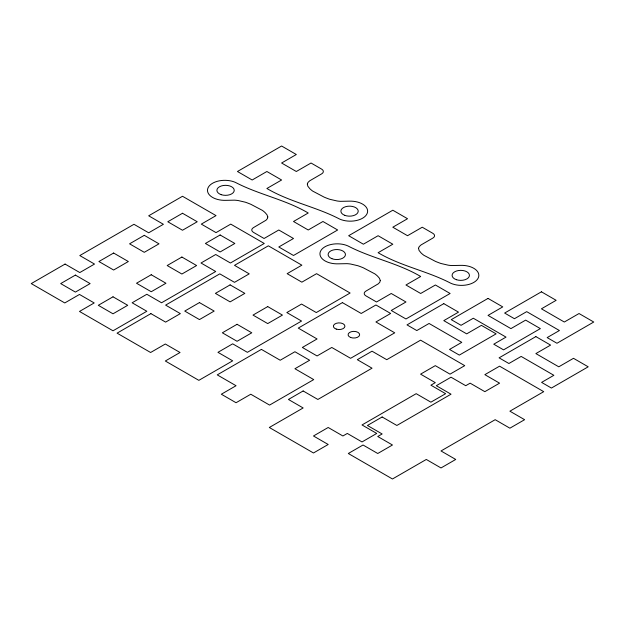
<?xml version="1.0" encoding="UTF-8"?>
<svg xmlns="http://www.w3.org/2000/svg" width="625" height="625" viewBox="0 0 625 625"><rect width="100%" height="100%" fill="white"/><g stroke="black" fill="none" stroke-linecap="round" stroke-linejoin="round"><path stroke-width="0.94" d="M267.789 216.898L267.453 218.539L266.031 220.211L253.445 227.633A5.781 3.336 0 0 0 253.445 232.352L264.078 238.492L278.789 229.992L293.508 238.492L278.789 246.984L293.508 255.484L337.656 229.992L322.945 221.492L308.227 229.992L293.508 221.492L308.227 213C285.898 199.797 260.062 194.898 237.094 183.258A17.344 10.016 0 0 0 208.609 186.789A17.344 10.016 0 0 0 225.883 200.336L234.586 200.164A25.969 14.992 0 0 1 238.133 200.531L245.375 202.211A80.891 46.703 0 0 1 250.914 204.336L262.414 210.391A35.672 20.594 0 0 1 265.242 212.758L266.977 214.773L267.789 216.898M307.328 184.055L307.82 186.195L309.875 188.742A35.672 20.594 0 0 0 312.695 191.102L324.195 197.156A80.891 46.703 0 0 0 329.734 199.281L336.984 200.961A25.969 14.992 0 0 0 340.531 201.336L349.227 201.156A17.344 10.016 0 0 1 366.5 214.703A17.344 10.016 0 0 1 338.016 218.234C315.047 206.602 289.211 201.703 266.883 188.492L281.602 180L266.883 171.5L252.172 180L237.453 171.5L281.602 146.016L296.32 154.508L281.602 163.008L296.32 171.5L311.039 163.008L321.664 169.141A5.781 3.336 0 0 1 321.664 173.859L309.844 180.727L308 182.398L307.328 184.055M380.242 280.391L379.906 282.039L378.477 283.703L365.898 291.125A5.781 3.336 0 0 0 365.898 295.844L376.531 301.984L391.242 293.484L405.961 301.984L391.242 310.477L405.961 318.977L450.109 293.484L435.398 284.992L420.68 293.484L405.961 284.992L420.68 276.492C398.352 263.289 372.516 258.391 349.547 246.758A17.344 10.016 0 0 0 321.062 250.289A17.344 10.016 0 0 0 338.336 263.828L347.031 263.656A25.969 14.992 0 0 1 350.578 264.023L357.828 265.711A80.891 46.703 0 0 1 363.367 267.828L374.867 273.883A35.672 20.594 0 0 1 377.695 276.25L379.43 278.266L380.242 280.391M418.539 248.258L419.039 250.406L421.086 252.945A35.672 20.594 0 0 0 423.914 255.312L435.406 261.367A80.891 46.703 0 0 0 440.945 263.492L448.195 265.172A25.969 14.992 0 0 0 451.742 265.547L460.445 265.367A17.344 10.016 0 0 1 477.711 278.914A17.344 10.016 0 0 1 449.234 282.445C426.266 270.805 400.422 265.906 378.102 252.703L392.812 244.211L378.102 235.711L363.383 244.211L348.664 235.711L392.812 210.219L407.531 218.719L392.812 227.211L407.531 235.711L422.25 227.211L432.875 233.352A5.781 3.336 0 0 1 432.875 238.07L421.055 244.93L419.219 246.609L418.539 248.258M65.078 264.062L31.25 283.594L64.773 302.945L79.492 294.453L94.203 302.945L79.492 311.445L113.008 330.797L146.836 311.266L132.125 302.773L146.836 294.273L161.555 302.773L215.719 271.5L201.008 263L215.719 254.508L230.437 263L264.266 243.469L230.742 224.117L216.031 232.617L201.312 224.117L216.031 215.617L182.508 196.266L148.68 215.797L163.398 224.297L148.68 232.789L133.961 224.297L79.797 255.57L94.516 264.062L79.797 272.562L65.078 264.062M75.398 275.094L60.688 283.594L75.398 292.094L90.117 283.594L75.398 275.094M113.625 253.031L98.906 261.523L113.625 270.023L128.344 261.523L113.625 253.031M144.281 235.328L129.57 243.828L144.281 252.32L159 243.828L144.281 235.328M182.508 213.258L167.789 221.758L182.508 230.25L197.227 221.758L182.508 213.258M113.008 296.812L98.297 305.305L113.008 313.805L127.727 305.305L113.008 296.812M151.234 274.742L136.516 283.242L151.234 291.734L165.953 283.242L151.234 274.742M181.891 257.039L167.18 265.539L181.891 274.031L196.609 265.539L181.891 257.039M220.117 234.977L205.398 243.469L220.117 251.969L234.836 243.469L220.117 234.977M150.906 313.617L117.078 333.148L150.602 352.5L165.32 344.008L180.039 352.5L165.32 361L198.844 380.352L232.672 360.82L217.953 352.328L232.672 343.828L247.391 352.328L301.555 321.055L286.836 312.555L301.555 304.062L316.273 312.555L350.102 293.023L316.578 273.672L301.859 282.172L287.141 273.672L301.859 265.172L268.336 245.82L234.508 265.352L249.227 273.852L234.508 282.344L219.797 273.852L165.625 305.117L180.344 313.617L165.625 322.117L150.906 313.617M199.453 302.586L184.742 311.078L199.453 319.578L214.172 311.078L199.453 302.586M230.117 284.883L215.398 293.383L230.117 301.875L244.836 293.383L230.117 284.883M237.062 324.297L222.352 332.797L237.062 341.289L251.781 332.797L237.062 324.297M267.727 306.594L253.008 315.094L267.727 323.586L282.445 315.094L267.727 306.594M261.398 349.383L217.25 374.875L236.055 385.727L221.336 394.227L236.055 402.727L250.773 394.227L269.578 405.086L313.727 379.594L294.922 368.734L309.641 360.242L294.922 351.742L280.211 360.242L261.398 349.383M342.406 302.617L298.258 328.102L317.062 338.961L302.344 347.461L317.062 355.953L331.781 347.461L350.586 358.312L394.734 332.82L375.93 321.969L390.648 313.469L375.93 304.977L361.211 313.469L342.406 302.617M443.789 303.648L407 324.891L416.805 330.555L429.07 323.469L461.773 342.352L449.516 349.438L459.32 355.102L496.117 333.859L481.398 325.359L466.68 333.859L443.789 320.641L458.508 312.141L443.789 303.648M303.148 390.961L288.438 399.461L303.148 407.961L269.32 427.484L313.477 452.977L328.188 444.484L313.477 435.984L328.188 427.484L342.906 435.984L347.305 433.445L362.016 441.945L376.734 433.445L362.016 424.953L416.188 393.68L430.898 402.172L445.617 393.68L430.898 385.18L435.297 382.641L420.578 374.148L435.297 365.648L450.016 374.148L464.734 365.648L420.578 340.164L386.75 359.688L372.031 351.195L357.32 359.688L372.031 368.188L317.867 399.461L303.148 390.961M488.031 298.406L451.242 319.648L461.055 325.312L473.312 318.234L506.016 337.109L493.758 344.195L503.57 349.859L540.359 328.617L525.641 320.117L510.922 328.617L488.031 315.398L502.75 306.898L488.031 298.406M541.422 291.812L504.633 313.055L514.445 318.719L526.703 311.641L559.414 330.523L547.148 337.602L556.961 343.266L593.75 322.023L579.031 313.531L564.312 322.023L541.422 308.812L556.141 300.312L541.422 291.812M382.141 416.977L367.43 425.469L382.141 433.969L377.75 436.508L392.469 445L377.75 453.5L363.031 445L348.312 453.5L392.469 478.984L426.297 459.453L441.008 467.953L455.727 459.453L441.008 450.961L495.18 419.688L509.891 428.188L524.609 419.688L509.891 411.188L543.719 391.664L499.57 366.172L484.852 374.664L499.57 383.164L484.852 391.664L470.141 383.164L465.742 385.703L451.023 377.203L436.312 385.703L451.023 394.195L396.859 425.469L382.141 416.977M535.875 336.602L499.086 357.844L508.898 363.508L521.164 356.43L553.867 375.305L541.602 382.391L551.414 388.055L588.203 366.812L573.492 358.312L558.773 366.812L535.875 353.594L550.594 345.102L535.875 336.602M350.625 337.469A5.781 3.336 0 0 0 359.633 334.945A5.781 3.336 0 0 0 351.344 331.703A5.781 3.336 0 0 0 350.625 337.469M336.258 329.102A5.781 3.336 0 0 0 344.93 326.211A5.781 3.336 0 0 0 336.258 323.32A5.781 3.336 0 0 0 336.258 329.102M456.422 279.703A8.672 5.008 0 0 0 469.438 275.367A8.672 5.008 0 0 0 456.422 271.031A8.672 5.008 0 0 0 456.422 279.703M331.914 258.688A8.672 5.008 0 0 0 345.43 254.898A8.672 5.008 0 0 0 332.992 250.039A8.672 5.008 0 0 0 331.914 258.688M344.688 215.305A8.672 5.008 0 0 0 358.195 211.516A8.672 5.008 0 0 0 345.758 206.656A8.672 5.008 0 0 0 344.688 215.305M221.227 194.672A8.672 5.008 0 0 0 234.234 190.336A8.672 5.008 0 0 0 221.227 186A8.672 5.008 0 0 0 221.227 194.672"/></g></svg>
